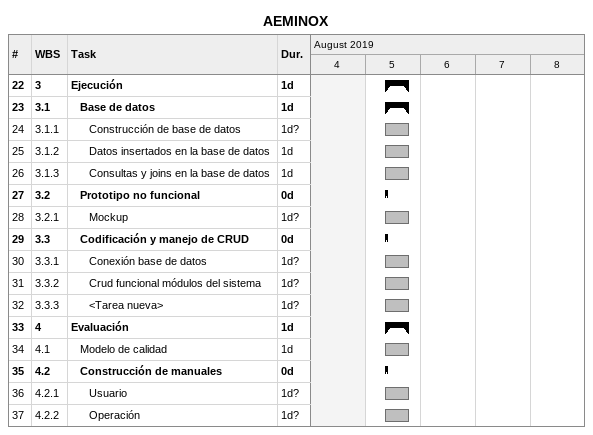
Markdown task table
AEMINOX

| ID | WBS | Task | Duration | Start | Finish |
|---|---|---|---|---|---|
| 22 | 3 | **Ejecución** | 1d | 2019-08-05 | 2019-08-05 |
| 23 | 3.1 | **Base de datos** | 1d | 2019-08-05 | 2019-08-05 |
| 24 | 3.1.1 | Construcción de base de datos | 1d? | 2019-08-05 | 2019-08-05 |
| 25 | 3.1.2 | Datos insertados en la base de datos | 1d | 2019-08-05 | 2019-08-05 |
| 26 | 3.1.3 | Consultas y joins en la base de datos | 1d | 2019-08-05 | 2019-08-05 |
| 27 | 3.2 | **Prototipo no funcional** | 0d | 2019-08-05 | 2019-08-05 |
| 28 | 3.2.1 | Mockup | 1d? | 2019-08-05 | 2019-08-05 |
| 29 | 3.3 | **Codificación y manejo de CRUD** | 0d | 2019-08-05 | 2019-08-05 |
| 30 | 3.3.1 | Conexión base de datos | 1d? | 2019-08-05 | 2019-08-05 |
| 31 | 3.3.2 | Crud funcional módulos del sistema | 1d? | 2019-08-05 | 2019-08-05 |
| 32 | 3.3.3 | <Tarea nueva> | 1d? | 2019-08-05 | 2019-08-05 |
| 33 | 4 | **Evaluación** | 1d | 2019-08-05 | 2019-08-05 |
| 34 | 4.1 | Modelo de calidad | 1d | 2019-08-05 | 2019-08-05 |
| 35 | 4.2 | **Construcción de manuales** | 0d | 2019-08-05 | 2019-08-05 |
| 36 | 4.2.1 | Usuario | 1d? | 2019-08-05 | 2019-08-05 |
| 37 | 4.2.2 | Operación | 1d? | 2019-08-05 | 2019-08-05 |
